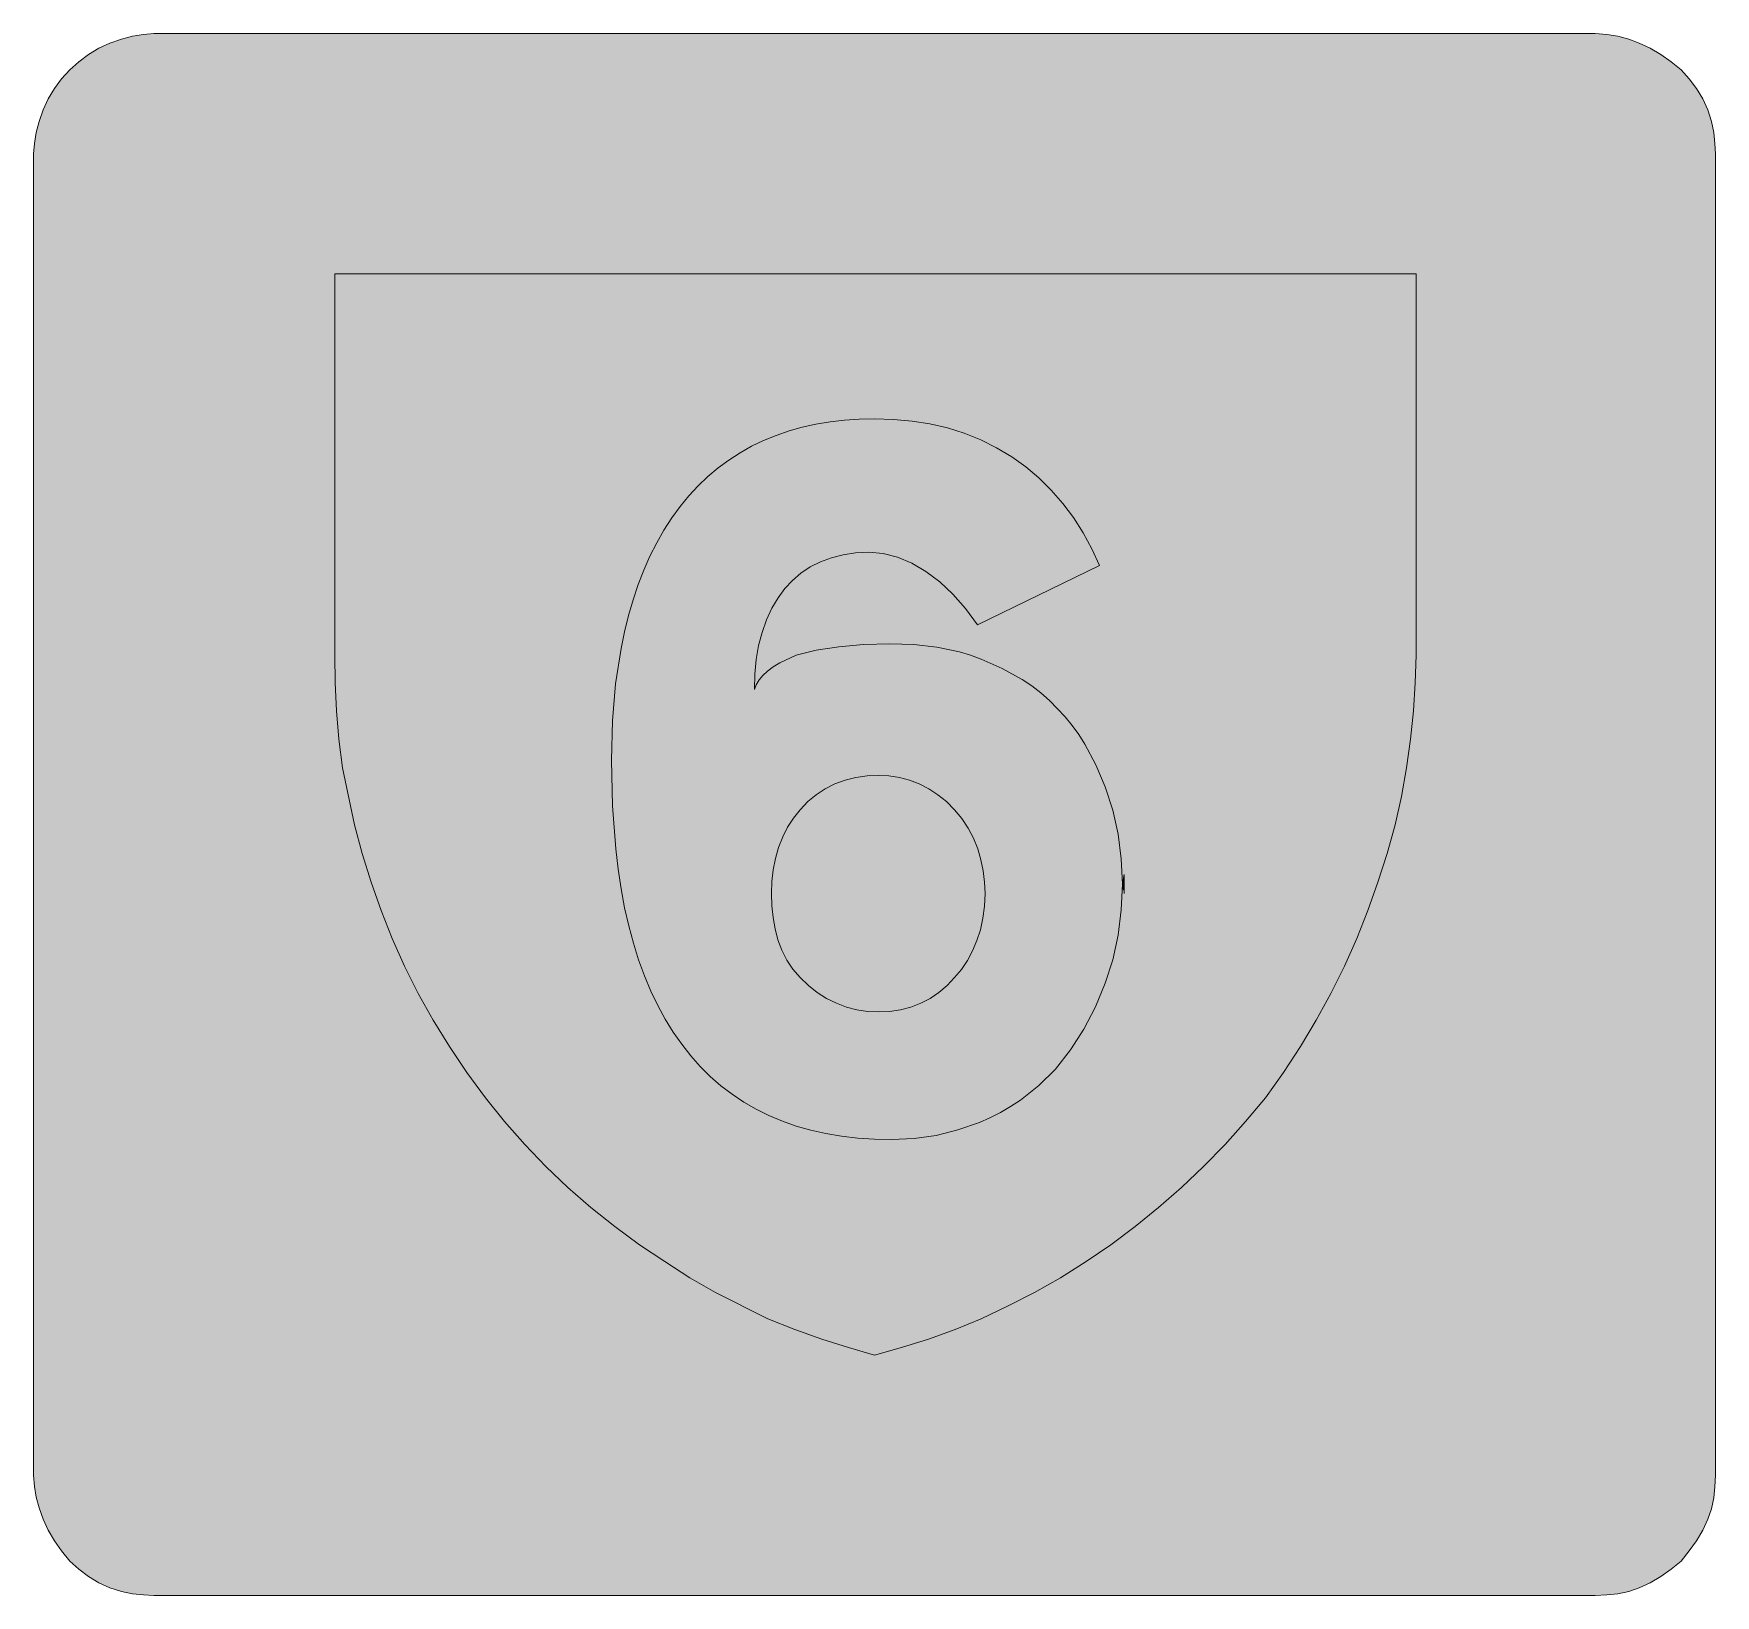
# Model space of a CAD drawing. Header units: metres. Extents: x 151 to 415, y 14 to 260.
import ezdxf

# ---------------------------------------------------------------- set-up
doc = ezdxf.new("R2010")
doc.units = ezdxf.units.M
doc.layers.add('FILL_BLACK_000000', color=7, linetype='Continuous', true_color=0x000000)
doc.layers.add('FILL_PINK_E1E1E1', color=7, linetype='Continuous', true_color=0xe1e1e1)

msp = doc.modelspace()

# ---------------------------------------------------------------- hatches: boundary and pattern name
at = {"layer": 'FILL_BLACK_000000', "true_color": 0x000000}
h = msp.add_hatch(color=7, dxfattribs=at)
h.dxf.hatch_style = 1
h.paths.add_polyline_path([(398.25, 259.69), (400.01, 259.39), (401.72, 258.91), (403.35, 258.3), (405.1, 257.52), (406.76, 256.54), (408.37, 255.39), (409.95, 254.1), (411.24, 252.69), (412.39, 251.17), (413.37, 249.54), (414.15, 247.8), (414.72, 246), (415.09, 244.24), (415.29, 242.53), (415.35, 240.9), (415.35, 33), (415.29, 31.2), (415.09, 29.44), (414.72, 27.73), (414.15, 26.1), (413.37, 24.35), (412.39, 22.69), (411.24, 21.08), (409.95, 19.5), (408.37, 18.21), (406.76, 17.06), (405.1, 16.08), (403.35, 15.3), (401.72, 14.73), (400.01, 14.36), (398.25, 14.16), (396.45, 14.1), (169.65, 14.1), (168.02, 14.16), (166.31, 14.36), (164.55, 14.73), (162.75, 15.3), (161.01, 16.08), (159.37, 17.06), (157.86, 18.21), (156.45, 19.5), (155.16, 21.08), (154.01, 22.69), (153.03, 24.35), (152.25, 26.1), (151.64, 27.85), (151.16, 29.55), (150.86, 31.25), (150.75, 33), (150.75, 240.9), (150.86, 242.53), (151.16, 244.24), (151.64, 246), (152.25, 247.8), (153.03, 249.54), (154.01, 251.17), (155.16, 252.69), (156.45, 254.1), (157.86, 255.39), (159.37, 256.54), (161.01, 257.52), (162.75, 258.3), (164.55, 258.91), (166.31, 259.39), (168.02, 259.69), (169.65, 259.8), (396.45, 259.8), (398.25, 259.69)])
h = msp.add_hatch(color=7, dxfattribs=at)
h.dxf.hatch_style = 1
h.paths.add_polyline_path([(321.37, 117.97), (320.53, 114.1), (319.35, 110.4), (317.84, 106.69), (316.01, 103.2), (313.91, 99.94), (311.55, 96.9), (308.92, 94.32), (306, 92.02), (304.45, 91), (302.86, 90.07), (301.22, 89.23), (299.55, 88.5), (296.17, 87.32), (292.76, 86.47), (289.3, 85.97), (285.75, 85.8), (283.04, 85.86), (280.41, 86.04), (277.86, 86.34), (275.4, 86.75), (273.03, 87.28), (270.75, 87.94), (268.55, 88.7), (266.44, 89.59), (264.41, 90.59), (262.48, 91.7), (260.63, 92.93), (258.88, 94.28), (257.21, 95.74), (255.63, 97.31), (254.15, 99), (252.75, 100.8), (251.39, 102.72), (250.12, 104.75), (248.94, 106.9), (247.85, 109.18), (246.85, 111.57), (245.94, 114.07), (245.12, 116.7), (244.39, 119.44), (243.74, 122.29), (243.18, 125.27), (242.71, 128.35), (242.33, 131.55), (241.82, 138.3), (241.65, 145.5), (241.82, 151.66), (242.32, 157.51), (243.17, 163.06), (243.72, 165.7), (244.35, 168.26), (245.07, 170.74), (245.87, 173.12), (246.75, 175.41), (247.72, 177.6), (248.78, 179.7), (249.92, 181.7), (251.14, 183.6), (252.45, 185.4), (253.84, 187.09), (255.3, 188.66), (256.84, 190.13), (258.45, 191.48), (260.14, 192.72), (261.89, 193.85), (263.72, 194.88), (265.61, 195.79), (267.57, 196.59), (269.6, 197.29), (271.69, 197.87), (273.84, 198.35), (276.05, 198.72), (278.33, 198.99), (280.66, 199.15), (283.05, 199.2), (286.05, 199.11), (288.96, 198.85), (291.78, 198.41), (294.52, 197.77), (297.18, 196.94), (299.76, 195.91), (302.25, 194.66), (304.65, 193.2), (306.84, 191.64), (308.92, 189.9), (310.86, 187.97), (312.67, 185.89), (314.35, 183.65), (315.87, 181.26), (317.24, 178.74), (318.45, 176.1), (299.25, 166.8), (297.38, 169.36), (295.4, 171.62), (293.31, 173.57), (291.15, 175.2), (288.93, 176.49), (286.68, 177.43), (284.41, 178.01), (282.15, 178.2), (280.07, 178.1), (278.1, 177.82), (276.26, 177.35), (274.54, 176.7), (272.94, 175.89), (271.48, 174.91), (270.14, 173.78), (268.95, 172.5), (267.88, 171.04), (266.92, 169.39), (266.08, 167.56), (265.35, 165.6), (264.78, 163.52), (264.41, 161.32), (264.21, 159.02), (264.15, 156.6), (264.45, 157.37), (264.89, 158.12), (265.47, 158.84), (266.21, 159.52), (267.11, 160.19), (268.16, 160.82), (270.75, 162), (273.89, 162.79), (277.42, 163.35), (281.3, 163.69), (285.45, 163.8), (289.22, 163.68), (292.87, 163.27), (296.42, 162.53), (298.15, 162.02), (299.85, 161.4), (303.16, 159.93), (306.3, 158.17), (307.79, 157.18), (309.22, 156.08), (310.57, 154.89), (311.85, 153.6), (313.05, 152.32), (314.16, 150.96), (315.2, 149.52), (316.16, 148.01), (317.88, 144.78), (319.35, 141.3), (320.53, 137.64), (321.37, 133.87), (321.88, 129.99), (322.05, 126), (321.88, 121.96), (321.37, 117.97)])
h.paths.add_polyline_path([(280.12, 142.76), (278.44, 142.34), (276.82, 141.75), (275.29, 140.99), (273.86, 140.06), (272.54, 138.97), (271.35, 137.7), (270.3, 136.39), (269.38, 134.96), (268.61, 133.42), (267.97, 131.77), (267.48, 130.05), (267.13, 128.25), (266.92, 126.4), (266.85, 124.5), (266.91, 122.6), (267.09, 120.75), (267.4, 118.95), (267.86, 117.22), (268.48, 115.58), (269.25, 114.04), (270.21, 112.61), (271.35, 111.3), (272.64, 110.03), (274.03, 108.94), (275.51, 108.01), (277.05, 107.25), (278.65, 106.66), (280.29, 106.24), (281.96, 105.98), (283.65, 105.9), (285.42, 105.98), (287.13, 106.24), (288.77, 106.66), (290.32, 107.25), (291.8, 108.01), (293.18, 108.94), (294.47, 110.03), (295.65, 111.3), (296.72, 112.59), (297.67, 114), (298.49, 115.5), (299.17, 117.11), (299.72, 118.82), (300.12, 120.62), (300.37, 122.52), (300.45, 124.5), (300.38, 126.3), (300.16, 128.08), (299.8, 129.84), (299.29, 131.55), (298.62, 133.21), (297.79, 134.79), (296.8, 136.3), (295.65, 137.7), (294.37, 138.97), (293.02, 140.06), (291.59, 140.99), (290.1, 141.75), (288.55, 142.34), (286.96, 142.76), (285.32, 143.02), (283.65, 143.1), (281.87, 143.02), (280.12, 142.76)], flags=16)
h = msp.add_hatch(color=7, dxfattribs=at)
h.dxf.hatch_style = 1
h.paths.add_polyline_path([(322.35, 127.5), (322.35, 124.5), (322.31, 124.95), (322.05, 125.4), (322.05, 126), (322.35, 127.5)])
at = {"layer": 'FILL_PINK_E1E1E1', "true_color": 0xe1e1e1}
h = msp.add_hatch(color=7, dxfattribs=at)
h.dxf.hatch_style = 1
h.paths.add_polyline_path([(278.95, 53.09), (274.76, 54.41), (270.52, 55.91), (266.25, 57.6), (258.04, 61.76), (253.97, 64.05), (250.05, 66.6), (246.06, 69.27), (242.18, 72.11), (238.44, 75.11), (234.82, 78.26), (231.35, 81.57), (228.03, 85.04), (224.86, 88.65), (221.85, 92.4), (218.91, 96.38), (216.17, 100.44), (213.62, 104.58), (211.27, 108.79), (209.12, 113.07), (207.17, 117.42), (205.41, 121.83), (203.85, 126.3), (202.43, 130.8), (201.26, 135.3), (199.35, 144.3), (198.78, 148.8), (198.41, 153.26), (198.21, 157.67), (198.15, 162), (198.15, 222), (368.25, 222), (368.25, 162), (368.14, 157.67), (367.84, 153.26), (367.36, 148.8), (366.75, 144.3), (365.96, 139.8), (364.95, 135.3), (363.71, 130.8), (362.25, 126.3), (360.69, 121.83), (358.94, 117.42), (356.99, 113.07), (354.86, 108.79), (352.55, 104.58), (350.06, 100.44), (347.39, 96.38), (344.55, 92.4), (341.44, 88.65), (338.2, 85.04), (334.84, 81.57), (331.35, 78.26), (327.75, 75.11), (324.05, 72.11), (320.24, 69.27), (316.35, 66.6), (312.3, 64.05), (308.21, 61.76), (304.07, 59.64), (299.85, 57.6), (295.75, 55.91), (291.56, 54.41), (287.32, 53.09), (283.05, 51.9), (278.95, 53.09)])

# ---------------------------------------------------------------- linework, layer by layer
at = {"layer": 'FILL_BLACK_000000', "lineweight": 0, "true_color": 0x000000}
for points in [[(398.25, 259.69), (400.01, 259.39), (401.72, 258.91), (403.35, 258.3), (405.1, 257.52), (406.76, 256.54), (408.37, 255.39), (409.95, 254.1), (411.24, 252.69), (412.39, 251.17), (413.37, 249.54), (414.15, 247.8), (414.72, 246), (415.09, 244.24), (415.29, 242.53), (415.35, 240.9), (415.35, 33), (415.29, 31.2), (415.09, 29.44), (414.72, 27.73), (414.15, 26.1), (413.37, 24.35), (412.39, 22.69), (411.24, 21.08), (409.95, 19.5), (408.37, 18.21), (406.76, 17.06), (405.1, 16.08), (403.35, 15.3), (401.72, 14.73), (400.01, 14.36), (398.25, 14.16), (396.45, 14.1), (169.65, 14.1), (168.02, 14.16), (166.31, 14.36), (164.55, 14.73), (162.75, 15.3), (161.01, 16.08), (159.37, 17.06), (157.86, 18.21), (156.45, 19.5), (155.16, 21.08), (154.01, 22.69), (153.03, 24.35), (152.25, 26.1), (151.64, 27.85), (151.16, 29.55), (150.86, 31.25), (150.75, 33), (150.75, 240.9), (150.86, 242.53), (151.16, 244.24), (151.64, 246), (152.25, 247.8), (153.03, 249.54), (154.01, 251.17), (155.16, 252.69), (156.45, 254.1), (157.86, 255.39), (159.37, 256.54), (161.01, 257.52), (162.75, 258.3), (164.55, 258.91), (166.31, 259.39), (168.02, 259.69), (169.65, 259.8), (396.45, 259.8)], [(321.37, 117.97), (320.53, 114.1), (319.35, 110.4), (317.84, 106.69), (316.01, 103.2), (313.91, 99.94), (311.55, 96.9), (308.92, 94.32), (306, 92.02), (304.45, 91), (302.86, 90.07), (301.22, 89.23), (299.55, 88.5), (296.17, 87.32), (292.76, 86.47), (289.3, 85.97), (285.75, 85.8), (283.04, 85.86), (280.41, 86.04), (277.86, 86.34), (275.4, 86.75), (273.03, 87.28), (270.75, 87.94), (268.55, 88.7), (266.44, 89.59), (264.41, 90.59), (262.48, 91.7), (260.63, 92.93), (258.88, 94.28), (257.21, 95.74), (255.63, 97.31), (254.15, 99), (252.75, 100.8), (251.39, 102.72), (250.12, 104.75), (248.94, 106.9), (247.85, 109.18), (246.85, 111.57), (245.94, 114.07), (245.12, 116.7), (244.39, 119.44), (243.74, 122.29), (243.18, 125.27), (242.71, 128.35), (242.33, 131.55), (241.82, 138.3), (241.65, 145.5), (241.82, 151.66), (242.32, 157.51), (243.17, 163.06), (243.72, 165.7), (244.35, 168.26), (245.07, 170.74), (245.87, 173.12), (246.75, 175.41), (247.72, 177.6), (248.78, 179.7), (249.92, 181.7), (251.14, 183.6), (252.45, 185.4), (253.84, 187.09), (255.3, 188.66), (256.84, 190.13), (258.45, 191.48), (260.14, 192.72), (261.89, 193.85), (263.72, 194.88), (265.61, 195.79), (267.57, 196.59), (269.6, 197.29), (271.69, 197.87), (273.84, 198.35), (276.05, 198.72), (278.33, 198.99), (280.66, 199.15), (283.05, 199.2), (286.05, 199.11), (288.96, 198.85), (291.78, 198.41), (294.52, 197.77), (297.18, 196.94), (299.76, 195.91), (302.25, 194.66), (304.65, 193.2), (306.84, 191.64), (308.92, 189.9), (310.86, 187.97), (312.67, 185.89), (314.35, 183.65), (315.87, 181.26), (317.24, 178.74), (318.45, 176.1), (299.25, 166.8), (297.38, 169.36), (295.4, 171.62), (293.31, 173.57), (291.15, 175.2), (288.93, 176.49), (286.68, 177.43), (284.41, 178.01), (282.15, 178.2), (280.07, 178.1), (278.1, 177.82), (276.26, 177.35), (274.54, 176.7), (272.94, 175.89), (271.48, 174.91), (270.14, 173.78), (268.95, 172.5), (267.88, 171.04), (266.92, 169.39), (266.08, 167.56), (265.35, 165.6), (264.78, 163.52), (264.41, 161.32), (264.21, 159.02), (264.15, 156.6), (264.45, 157.37), (264.89, 158.12), (265.47, 158.84), (266.21, 159.52), (267.11, 160.19), (268.16, 160.82), (270.75, 162), (273.89, 162.79), (277.42, 163.35), (281.3, 163.69), (285.45, 163.8), (289.22, 163.68), (292.87, 163.27), (296.42, 162.53), (298.15, 162.02), (299.85, 161.4), (303.16, 159.93), (306.3, 158.17), (307.79, 157.18), (309.22, 156.08), (310.57, 154.89), (311.85, 153.6), (313.05, 152.32), (314.16, 150.96), (315.2, 149.52), (316.16, 148.01), (317.88, 144.78), (319.35, 141.3), (320.53, 137.64), (321.37, 133.87), (321.88, 129.99), (322.05, 126), (321.88, 121.96)], [(280.12, 142.76), (278.44, 142.34), (276.82, 141.75), (275.29, 140.99), (273.86, 140.06), (272.54, 138.97), (271.35, 137.7), (270.3, 136.39), (269.38, 134.96), (268.61, 133.42), (267.97, 131.77), (267.48, 130.05), (267.13, 128.25), (266.92, 126.4), (266.85, 124.5), (266.91, 122.6), (267.09, 120.75), (267.4, 118.95), (267.86, 117.22), (268.48, 115.58), (269.25, 114.04), (270.21, 112.61), (271.35, 111.3), (272.64, 110.03), (274.03, 108.94), (275.51, 108.01), (277.05, 107.25), (278.65, 106.66), (280.29, 106.24), (281.96, 105.98), (283.65, 105.9), (285.42, 105.98), (287.13, 106.24), (288.77, 106.66), (290.32, 107.25), (291.8, 108.01), (293.18, 108.94), (294.47, 110.03), (295.65, 111.3), (296.72, 112.59), (297.67, 114), (298.49, 115.5), (299.17, 117.11), (299.72, 118.82), (300.12, 120.62), (300.37, 122.52), (300.45, 124.5), (300.38, 126.3), (300.16, 128.08), (299.8, 129.84), (299.29, 131.55), (298.62, 133.21), (297.79, 134.79), (296.8, 136.3), (295.65, 137.7), (294.37, 138.97), (293.02, 140.06), (291.59, 140.99), (290.1, 141.75), (288.55, 142.34), (286.96, 142.76), (285.32, 143.02), (283.65, 143.1), (281.87, 143.02)], [(322.35, 127.5), (322.35, 124.5), (322.31, 124.95), (322.05, 125.4), (322.05, 126)]]:
    msp.add_lwpolyline(points, close=True, dxfattribs=at)
at = {"layer": 'FILL_PINK_E1E1E1', "lineweight": 0, "true_color": 0xe1e1e1}
msp.add_lwpolyline([(278.95, 53.09), (274.76, 54.41), (270.52, 55.91), (266.25, 57.6), (258.04, 61.76), (253.97, 64.05), (250.05, 66.6), (246.06, 69.27), (242.18, 72.11), (238.44, 75.11), (234.82, 78.26), (231.35, 81.57), (228.03, 85.04), (224.86, 88.65), (221.85, 92.4), (218.91, 96.38), (216.17, 100.44), (213.62, 104.58), (211.27, 108.79), (209.12, 113.07), (207.17, 117.42), (205.41, 121.83), (203.85, 126.3), (202.43, 130.8), (201.26, 135.3), (199.35, 144.3), (198.78, 148.8), (198.41, 153.26), (198.21, 157.67), (198.15, 162), (198.15, 222), (368.25, 222), (368.25, 162), (368.14, 157.67), (367.84, 153.26), (367.36, 148.8), (366.75, 144.3), (365.96, 139.8), (364.95, 135.3), (363.71, 130.8), (362.25, 126.3), (360.69, 121.83), (358.94, 117.42), (356.99, 113.07), (354.86, 108.79), (352.55, 104.58), (350.06, 100.44), (347.39, 96.38), (344.55, 92.4), (341.44, 88.65), (338.2, 85.04), (334.84, 81.57), (331.35, 78.26), (327.75, 75.11), (324.05, 72.11), (320.24, 69.27), (316.35, 66.6), (312.3, 64.05), (308.21, 61.76), (304.07, 59.64), (299.85, 57.6), (295.75, 55.91), (291.56, 54.41), (287.32, 53.09), (283.05, 51.9)], close=True, dxfattribs=at)

doc.saveas('drawing.dxf')
